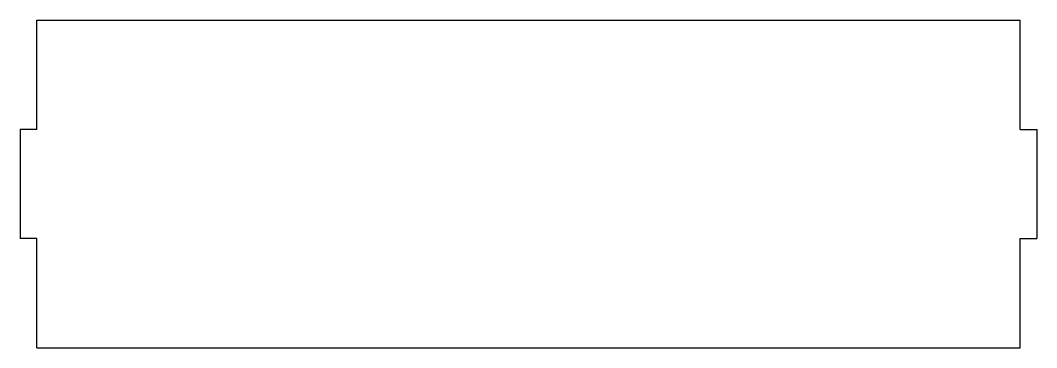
# Model space of a CAD drawing. Header units: millimetres. Extents: x -3 to 183, y 0 to 60.
import ezdxf

# ---------------------------------------------------------------- set-up
doc = ezdxf.new("R2010")
doc.units = ezdxf.units.MM

msp = doc.modelspace()

# ---------------------------------------------------------------- linework, layer by layer
at = {"color": 7, "linetype": 'Continuous', "lineweight": 25}
for p, q in [((0, 40), (0, 60)), ((0, 60), (180, 60)), ((180, 40), (180, 60)), ((-3, 40), (-3, 20)), ((0, 40), (-3, 40)), ((180, 40), (183, 40)), ((183, 40), (183, 20)), ((0, 20), (-3, 20)), ((0, 0), (0, 20)), ((180, 20), (183, 20)), ((180, 0), (180, 20)), ((0, 0), (180, 0))]:
    msp.add_line(p, q, dxfattribs=at)

doc.saveas('drawing.dxf')
